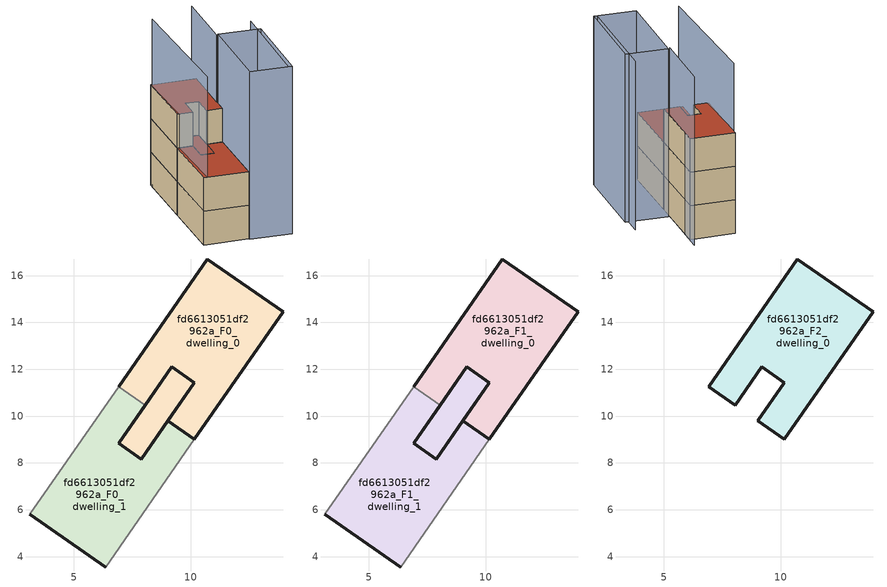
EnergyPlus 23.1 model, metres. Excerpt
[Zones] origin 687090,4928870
fd6613051df2962a_F0_dwelling_0
 floor ground (EU_floor_Construction): 10.15,11.43 7.88,8.16 6.91,8.83 9.18,12.11 z0; 13.93,14.46 10.14,9.01 9.01,9.8 10.15,11.43 9.18,12.11 8.04,10.47 6.91,11.26 10.7,16.71 z0
 wall outside (EU_wall_Construction): 8.04,10.47 9.18,12.11 10.15,11.43 9.01,9.8 10.14,9.01 13.93,14.46 10.7,16.71 6.91,11.26 z0:3
 wall to fd6613051df2962a_F0_dwelling_1 (EU_wall_Construction): 6.91,11.26 8.04,10.47 z0:3
fd6613051df2962a_F0_dwelling_1
 floor ground (EU_floor_Construction): 9.01,9.8 10.14,9.01 6.35,3.56 3.13,5.8 6.91,11.26 8.04,10.47 7.06,9.06 6.91,8.83 7.88,8.16 8.34,8.83 z0; 10.15,11.43 8.34,8.83 7.88,8.16 6.91,8.83 7.06,9.06 9.18,12.11 z0
 wall outside (EU_wall_Construction): 3.13,5.8 6.35,3.56 / 10.14,9.01 9.01,9.8 7.88,8.16 6.91,8.83 8.04,10.47 z0:3
 wall adiabatic (EU_wall_Construction): 6.35,3.56 10.14,9.01 / 6.91,11.26 3.13,5.8 z0:3
fd6613051df2962a_F0_circulation
 floor ground (EU_floor_Construction): 13.93,14.46 10.14,9.01 9.01,9.8 10.15,11.43 9.18,12.11 8.04,10.47 6.91,11.26 10.7,16.71 z0; 10.15,11.43 9.01,9.8 8.44,8.98 8.34,8.83 7.88,8.16 6.91,8.83 8.04,10.47 9.18,12.11 z0; 9.01,9.8 10.14,9.01 6.35,3.56 3.13,5.8 6.91,11.26 8.04,10.47 6.91,8.83 7.88,8.16 8.34,8.83 z0
 wall outside (EU_wall_Construction): 6.91,8.83 7.88,8.16 10.15,11.43 9.18,12.11 6.91,8.83 z0:3
 roof outside (EU_floor_Construction): 8.34,8.83 9.01,9.8 10.15,11.43 9.18,12.11 8.04,10.47 6.91,8.83 7.88,8.16 z3; 6.35,3.56 10.14,9.01 9.01,9.8 8.47,9.02 8.34,8.83 7.88,8.16 6.91,8.83 8.04,10.47 6.91,11.26 3.13,5.8 z3
fd6613051df2962a_F1_dwelling_0
 floor outside (EU_floor_Construction): 13.93,14.46 10.14,9.01 9.01,9.8 10.15,11.43 9.18,12.11 8.04,10.47 6.91,11.26 10.7,16.71 z3
 floor to fd6613051df2962a_F0_dwelling_0 (EU_floor_Construction): 10.15,11.43 9.01,9.8 7.88,8.16 6.91,8.83 8.04,10.47 9.18,12.11 z3
 wall outside (EU_wall_Construction): 8.04,10.47 9.18,12.11 10.15,11.43 9.01,9.8 10.14,9.01 13.93,14.46 10.7,16.71 6.91,11.26 z3:6
 wall to fd6613051df2962a_F1_dwelling_1 (EU_wall_Construction): 6.91,11.26 8.04,10.47 z3:6
 roof outside (EU_floor_Construction): 9.01,9.8 10.15,11.43 9.18,12.11 8.04,10.47 6.91,8.83 7.88,8.16 z6
fd6613051df2962a_F1_dwelling_1
 floor to fd6613051df2962a_F0_dwelling_1 (EU_floor_Construction): 9.01,9.8 10.14,9.01 6.35,3.56 3.13,5.8 6.91,11.26 8.04,10.47 7.06,9.06 6.91,8.83 7.88,8.16 8.34,8.83 z3; 10.15,11.43 8.52,9.09 8.12,8.51 7.88,8.16 6.91,8.83 7.06,9.06 9.18,12.11 z3
 wall outside (EU_wall_Construction): 3.13,5.8 6.35,3.56 / 10.14,9.01 9.01,9.8 7.88,8.16 6.91,8.83 8.04,10.47 z3:6
 wall adiabatic (EU_wall_Construction): 6.35,3.56 10.14,9.01 / 6.91,11.26 3.13,5.8 z3:6
 roof outside (EU_roof_Construction): 8.34,8.83 10.15,11.43 9.18,12.11 7.06,9.06 6.91,8.83 7.88,8.16 z6; 6.35,3.56 10.14,9.01 9.01,9.8 8.34,8.83 7.88,8.16 6.91,8.83 7.06,9.06 8.04,10.47 6.91,11.26 3.13,5.8 z6
fd6613051df2962a_F1_circulation
 floor outside (EU_floor_Construction): 10.15,11.43 9.01,9.8 8.44,8.98 8.34,8.83 7.88,8.16 6.91,8.83 8.04,10.47 9.18,12.11 z3; 9.01,9.8 10.14,9.01 6.35,3.56 3.13,5.8 6.91,11.26 8.04,10.47 6.91,8.83 7.88,8.16 8.34,8.83 z3
 floor to fd6613051df2962a_F0_circulation (EU_floor_Construction): 13.93,14.46 10.14,9.01 9.01,9.8 10.15,11.43 9.18,12.11 8.04,10.47 6.91,11.26 10.7,16.71 z3
 wall outside (EU_wall_Construction): 6.91,8.83 7.88,8.16 10.15,11.43 9.18,12.11 6.91,8.83 z3:6
 roof outside (EU_roof_Construction): 10.14,9.01 13.93,14.46 10.7,16.71 6.91,11.26 8.04,10.47 9.18,12.11 10.15,11.43 9.01,9.8 z6; 8.34,8.83 9.01,9.8 10.15,11.43 9.18,12.11 8.04,10.47 6.91,8.83 7.88,8.16 z6; 6.35,3.56 10.14,9.01 9.01,9.8 8.47,9.02 8.34,8.83 7.88,8.16 6.91,8.83 8.04,10.47 6.91,11.26 3.13,5.8 z6
fd6613051df2962a_F2_dwelling_0
 floor to fd6613051df2962a_F1_dwelling_0 (EU_floor_Construction): 13.93,14.46 10.14,9.01 9.01,9.8 10.15,11.43 9.18,12.11 8.04,10.47 6.91,11.26 10.7,16.71 z6
 wall outside (EU_wall_Construction): 10.7,16.71 6.91,11.26 8.04,10.47 9.18,12.11 10.15,11.43 9.01,9.8 10.14,9.01 13.93,14.46 10.7,16.71 z6:9
 roof outside (EU_roof_Construction): 10.14,9.01 13.93,14.46 10.7,16.71 6.91,11.26 8.04,10.47 9.18,12.11 10.15,11.43 9.01,9.8 z9
shading: 9.07,1.51 14.9,9.58 / 10.92,10.22 14.64,15.41 / 10.46,16.37 3.43,5.66 / 6.31,3.44 11.14,10.19 / 11.14,10.19 14.15,8.04 / 14.15,8.04 9.31,1.29 / 9.31,1.29 6.31,3.44 z0:15
[Building]
EU S2 Campaign: North Axis=0; Terrain=City; Solar Distribution=FullExterior
[Site:Location]
Bologna: Latitude=44.5; Longitude=11.25; Time Zone=1; Elevation=37
[SizingPeriod:WeatherFileDays]
AnnualSizingPeriod: Begin Month=1; Begin Day of Month=1; End Month=12; End Day of Month=31; Day of Week for Start Day=Monday; Use Weather File Daylight Saving Period=No; Use Weather File Rain and Snow Indicators=No
[MATERIAL]
EU_InternalMass_Material: Roughness=MediumRough; Thickness=0.1; Conductivity=1; Density=1800; Specific Heat=900; Thermal Absorptance=0.9; Solar Absorptance=0.7; Visible Absorptance=0.7
[MATERIAL:NOMASS] Roughness=MediumRough; Thermal Absorptance=0.9; Solar Absorptance=0.7; Visible Absorptance=0.7
Name | Thermal Resistance
EU_wall_NoMass | 0.937881
EU_roof_NoMass | 0.548572
EU_floor_NoMass | 0.71348
[CONSTRUCTION]
EU_wall_Construction: EU_wall_NoMass
EU_roof_Construction: EU_roof_NoMass
EU_floor_Construction: EU_floor_NoMass
EU_InternalMass_Construction: EU_InternalMass_Material
[ZONE] Type=1; Multiplier=1; Ceiling Height=autocalculate; Floor Area=autocalculate; Part of Total Floor Area=Yes
Name | Volume
fd6613051df2962a_F0_dwelling_0 | 85.3557
fd6613051df2962a_F1_dwelling_0; fd6613051df2962a_F0_dwelling_1 | 85.3572
fd6613051df2962a_F2_dwelling_0 | 71.2617
fd6613051df2962a_F1_dwelling_1 | 85.3586
fd6613051df2962a_F0_circulation; fd6613051df2962a_F1_circulation | 156.62
[INTERNALMASS] Construction=EU_InternalMass_Construction
Name | Zone or ZoneList | Surface Area
fd6613051df2962a_F0_dwelling_0_EU_InternalMass | fd6613051df2962a_F0_dwelling_0 | 23.7542
fd6613051df2962a_F0_dwelling_1_EU_InternalMass | fd6613051df2962a_F0_dwelling_1 | 23.7542
fd6613051df2962a_F1_dwelling_0_EU_InternalMass | fd6613051df2962a_F1_dwelling_0 | 23.7542
fd6613051df2962a_F1_dwelling_1_EU_InternalMass | fd6613051df2962a_F1_dwelling_1 | 23.7542
fd6613051df2962a_F2_dwelling_0_EU_InternalMass | fd6613051df2962a_F2_dwelling_0 | 52.8689
[OTHEREQUIPMENT] Fuel Type=Electricity; Design Level Calculation Method=Watts/Area; Power per Zone Floor Area=1; Fraction Latent=0; Fraction Radiant=0; Fraction Lost=0; Carbon Dioxide Generation Rate=0; EndUse Subcategory=EU_Step8_InternalGains
Name | Zone or ZoneList or Space or SpaceList | Schedule
EU_Step8_InternalGain_fd6613051df2962a_F0_dwelling_0_f000 | fd6613051df2962a_F0_dwelling_0 | EU_Step8_GainSchedule_fd6613051df2962a_F0_dwelling_0_f000
EU_Step8_InternalGain_fd6613051df2962a_F0_dwelling_1_f000 | fd6613051df2962a_F0_dwelling_1 | EU_Step8_GainSchedule_fd6613051df2962a_F0_dwelling_1_f000
EU_Step8_InternalGain_fd6613051df2962a_F1_dwelling_0_f000 | fd6613051df2962a_F1_dwelling_0 | EU_Step8_GainSchedule_fd6613051df2962a_F1_dwelling_0_f000
EU_Step8_InternalGain_fd6613051df2962a_F1_dwelling_1_f000 | fd6613051df2962a_F1_dwelling_1 | EU_Step8_GainSchedule_fd6613051df2962a_F1_dwelling_1_f000
EU_Step8_InternalGain_fd6613051df2962a_F2_dwelling_0_f000 | fd6613051df2962a_F2_dwelling_0 | EU_Step8_GainSchedule_fd6613051df2962a_F2_dwelling_0_f000
[ZONEINFILTRATION:DESIGNFLOWRATE] Schedule=EU_AlwaysOn; Design Flow Rate Calculation Method=Flow/Area; Flow Rate per Floor Area=0.0005; Constant Term Coefficient=1; Temperature Term Coefficient=0; Velocity Term Coefficient=0; Velocity Squared Term Coefficient=0
Name | Zone or ZoneList or Space or SpaceList
EU_Circulation_Infiltration_fd6613051df2962a_F0_circulation | fd6613051df2962a_F0_circulation
EU_Circulation_Infiltration_fd6613051df2962a_F1_circulation | fd6613051df2962a_F1_circulation
[ZONEVENTILATION:DESIGNFLOWRATE] Schedule=EU_AlwaysOn; Design Flow Rate Calculation Method=AirChanges/Hour; Air Changes per Hour=0.687892; Ventilation Type=Natural; Fan Pressure Rise=0; Fan Total Efficiency=1; Constant Term Coefficient=1; Temperature Term Coefficient=0; Velocity Term Coefficient=0; Velocity Squared Term Coefficient=0; Minimum Indoor Temperature=-100; Maximum Indoor Temperature=100; Delta Temperature=-100; Minimum Outdoor Temperature=-100; Maximum Outdoor Temperature=100; Maximum Wind Speed=40
Name | Zone or ZoneList or Space or SpaceList
EU_ConstantAir_fd6613051df2962a_F0_dwelling_0 | fd6613051df2962a_F0_dwelling_0
EU_ConstantAir_fd6613051df2962a_F0_dwelling_1 | fd6613051df2962a_F0_dwelling_1
EU_ConstantAir_fd6613051df2962a_F1_dwelling_0 | fd6613051df2962a_F1_dwelling_0
EU_ConstantAir_fd6613051df2962a_F1_dwelling_1 | fd6613051df2962a_F1_dwelling_1
EU_ConstantAir_fd6613051df2962a_F2_dwelling_0 | fd6613051df2962a_F2_dwelling_0
[HVACTEMPLATE:THERMOSTAT] Constant Heating Setpoint=20; Constant Cooling Setpoint=50
EU_HeatOnly_fd6613051df2962a_F0_dwelling_0; EU_HeatOnly_fd6613051df2962a_F0_dwelling_1; EU_HeatOnly_fd6613051df2962a_F1_dwelling_0; EU_HeatOnly_fd6613051df2962a_F1_dwelling_1; EU_HeatOnly_fd6613051df2962a_F2_dwelling_0
[HVACTEMPLATE:ZONE:IDEALLOADSAIRSYSTEM] System Availability Schedule=EU_AlwaysOn; Maximum Heating Supply Air Temperature=50; Minimum Cooling Supply Air Temperature=13; Maximum Heating Supply Air Humidity Ratio=0.0156; Minimum Cooling Supply Air Humidity Ratio=0.0077; Heating Limit=NoLimit; Cooling Limit=NoLimit; Heating Availability Schedule=EU_AlwaysOn; Cooling Availability Schedule=EU_CoolingOff; Dehumidification Control Type=ConstantSensibleHeatRatio; Cooling Sensible Heat Ratio=0.7; Dehumidification Setpoint=60; Humidification Control Type=None; Humidification Setpoint=30; Outdoor Air Method=None; Outdoor Air Flow Rate per Person=0.00944; Outdoor Air Flow Rate per Zone Floor Area=0; Outdoor Air Flow Rate per Zone=0; Demand Controlled Ventilation Type=None; Outdoor Air Economizer Type=NoEconomizer; Heat Recovery Type=None; Sensible Heat Recovery Effectiveness=0.7; Latent Heat Recovery Effectiveness=0.65
Name | Template Thermostat
fd6613051df2962a_F0_dwelling_0 | EU_HeatOnly_fd6613051df2962a_F0_dwelling_0
fd6613051df2962a_F0_dwelling_1 | EU_HeatOnly_fd6613051df2962a_F0_dwelling_1
fd6613051df2962a_F1_dwelling_0 | EU_HeatOnly_fd6613051df2962a_F1_dwelling_0
fd6613051df2962a_F1_dwelling_1 | EU_HeatOnly_fd6613051df2962a_F1_dwelling_1
fd6613051df2962a_F2_dwelling_0 | EU_HeatOnly_fd6613051df2962a_F2_dwelling_0
[SIZING:ZONE] Zone Cooling Design Supply Air Temperature Input Method=SupplyAirTemperature; Zone Cooling Design Supply Air Temperature=13; Zone Heating Design Supply Air Temperature Input Method=SupplyAirTemperature; Zone Heating Design Supply Air Temperature=50; Zone Cooling Design Supply Air Humidity Ratio=0.008; Zone Heating Design Supply Air Humidity Ratio=0.008; Cooling Design Air Flow Method=DesignDay; Cooling Design Air Flow Rate=0; Cooling Minimum Air Flow per Zone Floor Area=0.000762; Cooling Minimum Air Flow=0; Cooling Minimum Air Flow Fraction=0.2; Heating Design Air Flow Method=DesignDay; Heating Design Air Flow Rate=0; Heating Maximum Air Flow per Zone Floor Area=0.002032; Heating Maximum Air Flow=0.141576; Heating Maximum Air Flow Fraction=0.3; Account for Dedicated Outdoor Air System=No; Dedicated Outdoor Air System Control Strategy=NeutralSupplyAir; Dedicated Outdoor Air Low Setpoint Temperature for Design=autosize; Dedicated Outdoor Air High Setpoint Temperature for Design=autosize; Zone Load Sizing Method=Sensible Load Only No Latent Load; Zone Latent Cooling Design Supply Air Humidity Ratio Input Method=HumidityRatioDifference; Zone Cooling Design Supply Air Humidity Ratio Difference=0.005; Zone Latent Heating Design Supply Air Humidity Ratio Input Method=HumidityRatioDifference; Zone Humidification Design Supply Air Humidity Ratio Difference=0.005
fd6613051df2962a_F0_dwelling_0; fd6613051df2962a_F0_dwelling_1; fd6613051df2962a_F1_dwelling_0; fd6613051df2962a_F1_dwelling_1; fd6613051df2962a_F2_dwelling_0
[SCHEDULE:CONSTANT]
Name | Hourly Value
EU_AlwaysOn | 1
EU_CoolingOff | 0
[SCHEDULE:FILE] Column Number=1; Rows to Skip at Top=0; Number of Hours of Data=8760; Column Separator=Comma; Interpolate to Timestep=No; Minutes per Item=60; Adjust Schedule for Daylight Savings=Yes
Name | File
EU_Step8_GainSchedule_fd6613051df2962a_F0_dwelling_0_f000 | ../../schedules/fd6613051df2962a/fd6613051df2962a_F0_dwelling_0_f000_gain.csv
EU_Step8_GainSchedule_fd6613051df2962a_F0_dwelling_1_f000 | ../../schedules/fd6613051df2962a/fd6613051df2962a_F0_dwelling_1_f000_gain.csv
EU_Step8_GainSchedule_fd6613051df2962a_F1_dwelling_0_f000 | ../../schedules/fd6613051df2962a/fd6613051df2962a_F1_dwelling_0_f000_gain.csv
EU_Step8_GainSchedule_fd6613051df2962a_F1_dwelling_1_f000 | ../../schedules/fd6613051df2962a/fd6613051df2962a_F1_dwelling_1_f000_gain.csv
EU_Step8_GainSchedule_fd6613051df2962a_F2_dwelling_0_f000 | ../../schedules/fd6613051df2962a/fd6613051df2962a_F2_dwelling_0_f000_gain.csv
